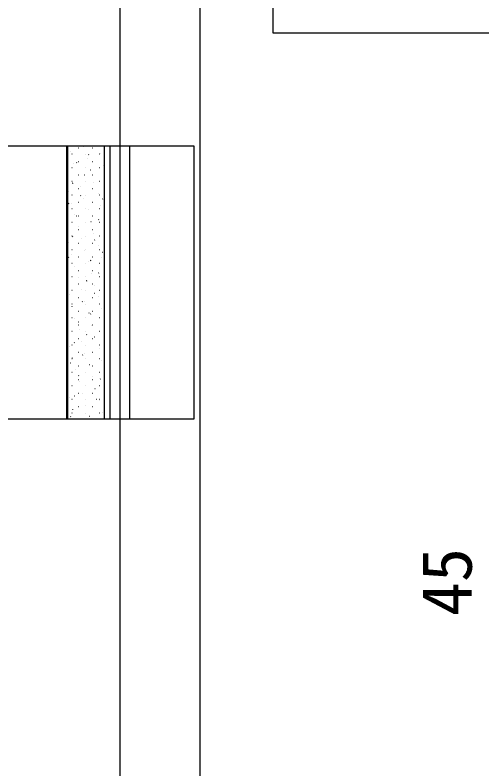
# Model space of a CAD drawing. Units: millimetres, scale not verified. Extents: x -875 to 875, y -1300 to 1292.
# Drawn here: x -138.6 to -36.1, y 466 to 631.4 of the extents above; entities that cross this region are included whole.
import ezdxf
from ezdxf.enums import TextEntityAlignment as Align

# ---------------------------------------------------------------- set-up
doc = ezdxf.new("R2010")
doc.units = ezdxf.units.MM
doc.header["$LTSCALE"] = 8
for name, color, linetype in [('0-1_USER1', 3, 'Continuous'), ('0-3_YKK_12', 2, 'Continuous'), ('0-4_YKK_13', 4, 'Continuous'), ('0-5_YKK_D', 6, 'Continuous'), ('0-7_YSS_K', 3, 'Continuous')]:
    doc.layers.add(name, color=color, linetype=linetype)
doc.styles.add('ＭＳ ゴシック', font='')
doc.styles.get('ＭＳ ゴシック').set_extended_font_data('MS Gothic')

msp = doc.modelspace()

# ---------------------------------------------------------------- linework, layer by layer
at = {"layer": '0-1_USER1'}
msp.add_lwpolyline([(-81.936, 635.368), (-81.936, 649.368), (8.114, 649.368), (8.114, 627.486), (-81.936, 627.486)], close=True, dxfattribs=at)
at = {"layer": '0-3_YKK_12'}
msp.add_line((-98, 722.753), (-98, 117.753), dxfattribs=at)
at = {"layer": '0-4_YKK_13'}
for p, q in [((-127.202, 542.753), (-127.202, 602.753)), ((-126.954, 542.753), (-126.954, 602.753)), ((-124.633, 602.238), (-124.683, 602.238)), ((-123.541, 602.508), (-123.551, 602.504)), ((-121.593, 602.238), (-121.643, 602.238)), ((-117.676, 542.753), (-117.676, 602.753)), ((-113.4, 542.753), (-113.4, 602.753)), ((-126.332, 601.519), (-126.341, 601.516)), ((-126.058, 600.863), (-126.108, 600.863)), ((-123.018, 600.863), (-123.068, 600.863)), ((-122.344, 600.829), (-122.427, 600.774)), ((-119.978, 600.863), (-120.028, 600.863)), ((-119.822, 600.984), (-119.832, 600.98)), ((-125.686, 598.907), (-125.695, 598.904)), ((-125.033, 599.049), (-125.116, 598.994)), ((-124.633, 599.248), (-124.683, 599.248)), ((-122.565, 600.012), (-122.575, 600.009)), ((-121.593, 599.248), (-121.643, 599.248)), ((-126.058, 597.873), (-126.108, 597.873)), ((-123.018, 597.873), (-123.068, 597.873)), ((-121.967, 597.383), (-121.976, 597.38)), ((-119.978, 597.873), (-120.028, 597.873)), ((-119.176, 598.371), (-119.186, 598.368)), ((-124.71, 596.412), (-124.719, 596.409)), ((-124.633, 596.258), (-124.683, 596.258)), ((-123.228, 596.326), (-123.312, 596.271)), ((-121.593, 596.258), (-121.643, 596.258)), ((-126.058, 594.883), (-126.108, 594.883)), ((-125.917, 594.546), (-126.001, 594.491)), ((-123.018, 594.883), (-123.068, 594.883)), ((-121.321, 594.771), (-121.33, 594.768)), ((-119.978, 594.883), (-120.028, 594.883)), ((-126.854, 592.812), (-126.863, 592.808)), ((-124.633, 593.268), (-124.683, 593.268)), ((-124.111, 593.783), (-124.12, 593.78)), ((-121.593, 593.268), (-121.643, 593.268)), ((-120.345, 592.276), (-120.354, 592.272)), ((-126.058, 591.893), (-126.108, 591.893)), ((-124.113, 591.823), (-124.196, 591.768)), ((-123.465, 591.171), (-123.474, 591.168)), ((-123.018, 591.893), (-123.068, 591.893)), ((-119.978, 591.893), (-120.028, 591.893)), ((-119.31, 591.084), (-119.393, 591.029)), ((-126.802, 590.043), (-126.885, 589.988)), ((-126.255, 590.183), (-126.264, 590.179)), ((-126.058, 588.903), (-126.108, 588.903)), ((-124.633, 590.278), (-124.683, 590.278)), ((-123.018, 588.903), (-123.068, 588.903)), ((-121.593, 590.278), (-121.643, 590.278)), ((-119.978, 588.903), (-120.028, 588.903)), ((-119.746, 589.647), (-119.755, 589.644)), ((-125.609, 587.571), (-125.618, 587.567)), ((-124.997, 587.32), (-125.08, 587.265)), ((-124.633, 587.288), (-124.683, 587.288)), ((-122.489, 588.676), (-122.498, 588.672)), ((-121.593, 587.288), (-121.643, 587.288)), ((-126.058, 585.913), (-126.108, 585.913)), ((-123.018, 585.913), (-123.068, 585.913)), ((-121.89, 586.047), (-121.899, 586.043)), ((-120.194, 586.581), (-120.278, 586.526)), ((-119.978, 585.913), (-120.028, 585.913)), ((-119.1, 587.035), (-119.109, 587.031)), ((-124.633, 584.298), (-124.683, 584.298)), ((-124.633, 585.075), (-124.642, 585.072)), ((-121.593, 584.298), (-121.643, 584.298)), ((-126.058, 582.923), (-126.108, 582.923)), ((-125.881, 582.817), (-125.965, 582.761)), ((-124.034, 582.446), (-124.044, 582.443)), ((-123.018, 582.923), (-123.068, 582.923)), ((-121.244, 583.434), (-121.253, 583.431)), ((-119.978, 582.923), (-120.028, 582.923)), ((-126.777, 581.475), (-126.787, 581.472)), ((-124.633, 581.308), (-124.683, 581.308)), ((-121.593, 581.308), (-121.643, 581.308)), ((-121.079, 582.078), (-121.162, 582.022)), ((-120.268, 580.939), (-120.277, 580.936)), ((-126.058, 579.933), (-126.108, 579.933)), ((-123.388, 579.834), (-123.398, 579.831)), ((-123.018, 579.933), (-123.068, 579.933)), ((-119.978, 579.933), (-120.028, 579.933)), ((-119.274, 579.354), (-119.357, 579.299)), ((-126.766, 578.313), (-126.849, 578.258)), ((-126.178, 578.846), (-126.188, 578.843)), ((-124.633, 578.318), (-124.683, 578.318)), ((-122.412, 577.339), (-122.422, 577.336)), ((-121.963, 577.574), (-122.047, 577.519)), ((-121.593, 578.318), (-121.643, 578.318)), ((-119.669, 578.31), (-119.679, 578.307)), ((-126.058, 576.943), (-126.108, 576.943)), ((-125.532, 576.234), (-125.542, 576.231)), ((-123.018, 576.943), (-123.068, 576.943)), ((-119.978, 576.943), (-120.028, 576.943)), ((-119.023, 575.698), (-119.032, 575.695)), ((-124.633, 575.328), (-124.683, 575.328)), ((-121.813, 574.71), (-121.823, 574.707)), ((-121.593, 575.328), (-121.643, 575.328)), ((-120.158, 574.851), (-120.242, 574.796)), ((-126.058, 573.953), (-126.108, 573.953)), ((-124.556, 573.739), (-124.566, 573.735)), ((-123.018, 573.953), (-123.068, 573.953)), ((-122.848, 573.071), (-122.931, 573.016)), ((-119.978, 573.953), (-120.028, 573.953)), ((-126.058, 570.963), (-126.108, 570.963)), ((-124.633, 572.338), (-124.683, 572.338)), ((-123.957, 571.11), (-123.967, 571.106)), ((-123.018, 570.963), (-123.068, 570.963)), ((-121.593, 572.338), (-121.643, 572.338)), ((-121.167, 572.098), (-121.177, 572.094)), ((-119.978, 570.963), (-120.028, 570.963)), ((-126.701, 570.138), (-126.71, 570.135)), ((-124.633, 569.348), (-124.683, 569.348)), ((-121.593, 569.348), (-121.643, 569.348)), ((-121.043, 570.348), (-121.126, 570.293)), ((-120.191, 569.602), (-120.201, 569.599)), ((-126.102, 567.509), (-126.111, 567.506)), ((-126.058, 567.973), (-126.108, 567.973)), ((-123.732, 568.568), (-123.815, 568.513)), ((-123.311, 568.498), (-123.321, 568.494)), ((-123.018, 567.973), (-123.068, 567.973)), ((-119.978, 567.973), (-120.028, 567.973)), ((-124.633, 566.358), (-124.683, 566.358)), ((-122.336, 566.002), (-122.345, 565.999)), ((-121.927, 565.845), (-122.011, 565.79)), ((-121.593, 566.358), (-121.643, 566.358)), ((-119.592, 566.974), (-119.602, 566.97)), ((-126.058, 564.983), (-126.108, 564.983)), ((-125.456, 564.897), (-125.465, 564.894)), ((-123.018, 564.983), (-123.068, 564.983)), ((-119.978, 564.983), (-120.028, 564.983)), ((-124.616, 564.065), (-124.7, 564.01)), ((-124.633, 563.368), (-124.683, 563.368)), ((-121.737, 563.373), (-121.746, 563.37)), ((-121.593, 563.368), (-121.643, 563.368)), ((-126.058, 561.993), (-126.108, 561.993)), ((-124.48, 562.402), (-124.489, 562.399)), ((-123.018, 561.993), (-123.068, 561.993)), ((-122.812, 561.342), (-122.895, 561.286)), ((-119.978, 561.993), (-120.028, 561.993)), ((-125.501, 559.562), (-125.584, 559.506)), ((-124.633, 560.378), (-124.683, 560.378)), ((-123.881, 559.773), (-123.89, 559.77)), ((-121.593, 560.378), (-121.643, 560.378)), ((-121.091, 560.761), (-121.1, 560.758)), ((-126.624, 558.802), (-126.633, 558.798)), ((-126.058, 559.003), (-126.108, 559.003)), ((-123.018, 559.003), (-123.068, 559.003)), ((-120.115, 558.266), (-120.124, 558.262)), ((-119.978, 559.003), (-120.028, 559.003)), ((-126.058, 556.013), (-126.108, 556.013)), ((-126.025, 556.173), (-126.034, 556.169)), ((-124.633, 557.388), (-124.683, 557.388)), ((-123.696, 556.838), (-123.779, 556.783)), ((-123.235, 557.161), (-123.244, 557.158)), ((-123.018, 556.013), (-123.068, 556.013)), ((-121.593, 557.388), (-121.643, 557.388)), ((-119.978, 556.013), (-120.028, 556.013)), ((-126.385, 555.058), (-126.469, 555.003)), ((-124.633, 554.398), (-124.683, 554.398)), ((-122.259, 554.666), (-122.268, 554.662)), ((-121.593, 554.398), (-121.643, 554.398)), ((-119.516, 555.637), (-119.525, 555.634)), ((-126.058, 553.023), (-126.108, 553.023)), ((-125.379, 553.561), (-125.388, 553.557)), ((-123.018, 553.023), (-123.068, 553.023)), ((-119.978, 553.023), (-120.028, 553.023)), ((-124.633, 551.408), (-124.683, 551.408)), ((-124.581, 552.335), (-124.664, 552.28)), ((-124.403, 551.065), (-124.412, 551.062)), ((-121.66, 552.037), (-121.669, 552.033)), ((-121.593, 551.408), (-121.643, 551.408)), ((-119.778, 551.596), (-119.861, 551.541)), ((-126.058, 550.033), (-126.108, 550.033)), ((-123.018, 550.033), (-123.068, 550.033)), ((-121.014, 549.424), (-121.023, 549.421)), ((-119.978, 550.033), (-120.028, 550.033)), ((-125.465, 547.832), (-125.548, 547.777)), ((-124.633, 548.418), (-124.683, 548.418)), ((-123.804, 548.436), (-123.814, 548.433)), ((-121.593, 548.418), (-121.643, 548.418)), ((-126.547, 547.465), (-126.557, 547.462)), ((-126.058, 547.043), (-126.108, 547.043)), ((-123.018, 547.043), (-123.068, 547.043)), ((-120.662, 547.093), (-120.746, 547.038)), ((-120.038, 546.929), (-120.047, 546.926)), ((-119.978, 547.043), (-120.028, 547.043)), ((-125.948, 544.836), (-125.958, 544.833)), ((-124.633, 545.428), (-124.683, 545.428)), ((-123.158, 545.824), (-123.168, 545.821)), ((-121.593, 545.428), (-121.643, 545.428)), ((-119.439, 544.3), (-119.449, 544.297)), ((-118.982, 542.753), (-127.202, 542.753)), ((-126.349, 543.329), (-126.433, 543.274)), ((-126.058, 544.053), (-126.108, 544.053)), ((-123.018, 544.053), (-123.068, 544.053)), ((-122.182, 543.329), (-122.192, 543.326)), ((-119.978, 544.053), (-120.028, 544.053))]:
    msp.add_line(p, q, dxfattribs=at)
msp.add_lwpolyline([(-296.7, 602.753), (-99.3, 602.753), (-99.3, 542.753), (-296.7, 542.753)], close=True, dxfattribs=at)
msp.add_lwpolyline([(-127.202, 602.753), (-118.982, 602.753), (-118.982, 542.753)], dxfattribs=at)
at = {"layer": '0-7_YSS_K'}
msp.add_line((-115.5, 107.753), (-115.5, 740.253), dxfattribs=at)

# ---------------------------------------------------------------- texts
at = {"layer": '0-5_YKK_D', "style": 'ＭＳ ゴシック'}
msp.add_text('45', height=11, rotation=90, dxfattribs=at).set_placement((-35, 499.515), align=Align.BOTTOM_LEFT)

doc.saveas('drawing.dxf')
